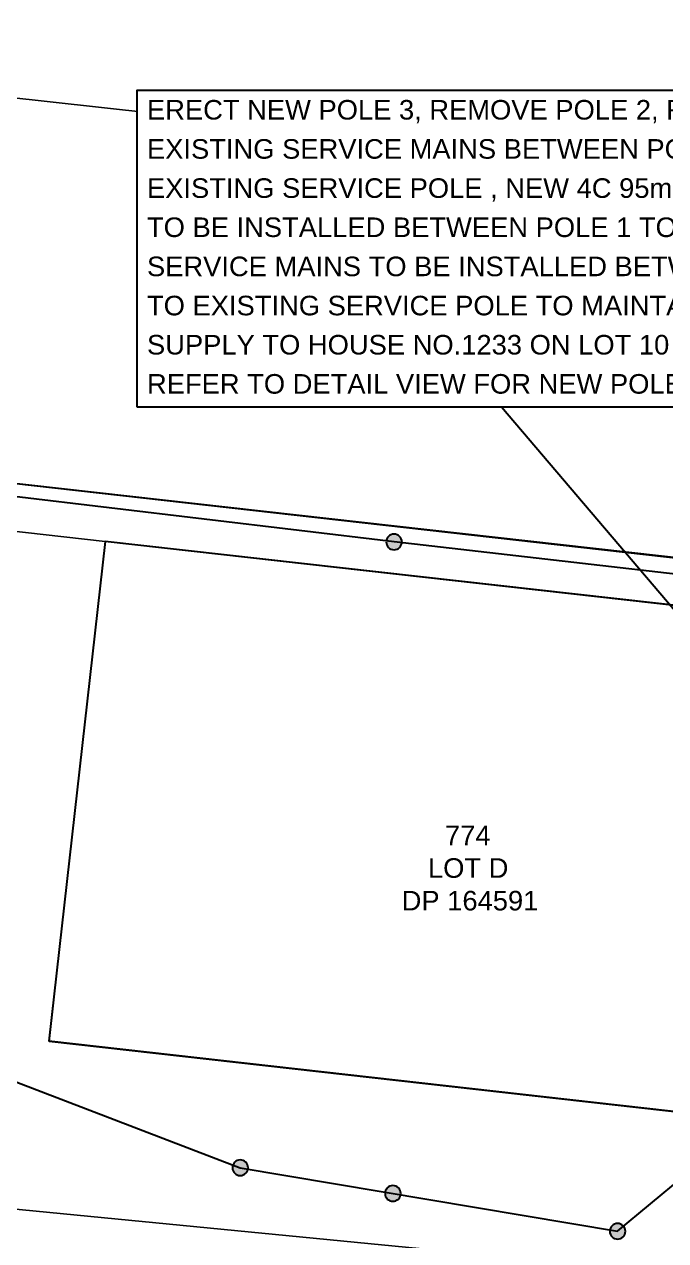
# Model space of a CAD drawing. Header units: metres. Extents: x 315515 to 317824, y 6273486 to 6276226.
# Drawn here: x 316389.9 to 316471.9, y 6275233.8 to 6275389.1 of the extents above; entities that cross this region are included whole.
import ezdxf
from ezdxf.enums import TextEntityAlignment as Align

# ---------------------------------------------------------------- set-up
doc = ezdxf.new("R2010")
doc.units = ezdxf.units.M
doc.layers.get('0').update_dxf_attribs({"color": 6})
for name, color, linetype in [('_User Miscellaneous1', 7, 'Continuous'), ('_User Miscellaneous11', 7, 'Continuous'), ('_User_LV_Exist', 7, 'Continuous'), ('DP164591', 5, 'Continuous'), ('Services_SP_EXT', 7, 'Continuous'), ('SupportsOH_SP_TR_HV_LV_SL_EXT', 7, 'Continuous')]:
    doc.layers.add(name, color=color, linetype=linetype)
doc.layers.add('Cadastre Land Parcels_SP_EXT', color=7, linetype='Continuous', lineweight=5)
doc.styles.add('iecISOCP', font='isocp.shx')
doc.styles.add('POLE_LABEL', font='arial.ttf')
doc.styles.get("Standard").update_dxf_attribs({"font": 'arial.ttf'})
doc.dimstyles.new('Leader', dxfattribs={"dimtxt": 2.5, "dimasz": 2.5, "dimexe": 1.25, "dimexo": 0, "dimgap": -1.5, "dimtad": 0, "dimtih": 1, "dimtoh": 1, "dimdec": 1, "dimtxsty": 'iecISOCP', "dimcen": 2.5, "dimadec": 0, "dimazin": 0, "dimtfac": 1, "dimtdec": 1, "dimtmove": 0, "dimatfit": 3, "dimfxl": 1, "dimtolj": 1, "dimarcsym": 0})

# ---------------------------------------------------------------- blocks, each defined once
blk = doc.blocks.new('POLE_EXT')
blk.add_hatch(color=256).paths.add_polyline_path([(-1, 0, 1), (1, 0, 1)])
blk.add_lwpolyline([(-1, 0, 1), (1, 0, 1)], format="xyb", close=True)
for tag, height, flags, p in [('pNumber', 2.5, 8, (-17.84, 2.07)), ('OWNED_BY', 0.2, 9, (1.35, -0.4)), ('SPECIAL_USE', 0.2, 9, (1.35, -0.8)), ('STATE', 0.2, 9, (1.35, -1)), ('cLV', 0.2, 9, (1.35, -1.4)), ('hDepth', 0.2, 9, (1.35, -1.6)), ('PARENT', 0.2, 9, (1.35, -0.6)), ('USAGE', 0.2, 9, (1.35, -1.2)), ('hDia', 0.2, 9, (1.35, -1.8)), ('cHV', 0.2, 9, (1.35, -2)), ('LBRACKET', 0.2, 9, (1.35, -2.2)), ('LExisting', 0.2, 9, (1.35, -2.4)), ('LANTNUMBER', 0.2, 9, (1.35, -2.6)), ('LOther', 0.2, 9, (1.35, -2.8)), ('LRemove', 0.2, 9, (1.35, -3)), ('LEGEND', 0.2, 9, (1.35, -3.2)), ('cLinedev', 0.2, 9, (1.35, -3.4)), ('pExisting', 0.2, 9, (1.35, -3.8)), ('pFooting', 0.2, 9, (1.35, -4.4)), ('pNew', 0.2, 9, (1.35, -4.6)), ('LOCATION', 0.2, 9, (1.35, -3.6)), ('PFNUMBER', 0.2, 9, (1.35, -4)), ('NEWPFNUMBER', 0.2, 9, (1.35, -4.2)), ('pRelocate', 0.2, 9, (1.35, -5)), ('pRemove', 0.2, 9, (1.35, -5.2)), ('pReplace', 0.2, 9, (1.35, -5.4)), ('pStay', 0.2, 9, (1.35, -5.6)), ('pType', 0.2, 9, (1.35, -5.8)), ('cspan', 0.2, 9, (1.35, -6)), ('STREETNAME', 0.2, 9, (1.35, -6.2)), ('SUBURB', 0.2, 9, (1.35, -6.4)), ('OPERATED_BY', 0.2, 9, (1.36, -7.01)), ('NOTES', 0.2, 9, (1.35, -6.6)), ('MAINTAINED_BY', 0.2, 9, (1.36, -6.81))]:
    blk.add_attdef(tag, text='', height=height, dxfattribs=dict(flags=flags)).set_placement(p, align=Align.MIDDLE_LEFT)
at = {"style": 'POLE_LABEL'}
for tag, height, flags, p in [('ASSET_NUM', 2.5, 8, (2, 2)), ('STRUCTURE_PLANT_NUMBER', 0.2, 9, (1.35, 0.03)), ('STREET_CODE', 0.2, 9, (1.35, -0.2))]:
    blk.add_attdef(tag, text='', height=height, dxfattribs=dict(at, flags=flags)).set_placement(p, align=Align.MIDDLE_LEFT)
at = {"flags": 1}
blk.add_attdef('Z', (1.35, -7.33), '', height=0.2, dxfattribs=at)
blk = doc.blocks.new('A$C509F0ABC')
at = {"layer": 'DP164591'}
for p, q in [((0, 164.75), (129.32, 150.23)), ((15.17, 156.91), (8, 93.09)), ((128.02, 144.24), (15.17, 156.91)), ((119.21, 80.58), (8, 93.09))]:
    blk.add_line(p, q, dxfattribs=at)

msp = doc.modelspace()

# ---------------------------------------------------------------- linework, layer by layer
at = {"layer": '_User_LV_Exist'}
for points in [[(316516.75, 6275314.807), (316498.668, 6275315.971), (316437.166, 6275323.003), (316376.445, 6275330.258), (316315.501, 6275336.956), (316256.12, 6275343.653), (316190.488, 6275351.02), (316187.363, 6275350.573)], [(316293.664, 6275276.05), (316302.493, 6275272.84), (316375.37, 6275259.195), (316417.51, 6275243.074), (316465.745, 6275234.956), (316507.928, 6275269.882)]]:
    msp.add_lwpolyline(points, dxfattribs=at)
at = {"layer": 'Cadastre Land Parcels_SP_EXT', "linetype": 'Continuous'}
for points in [[(316112.573, 6275466.139), (316023.192, 6275478.678), (315989.58, 6275237.222), (316088.472, 6275224.093), (316097.511, 6275294.856), (316190.17, 6275283.012), (316197.267, 6275345.973), (316400.227, 6275323.076), (316507.545, 6275311.015), (316508.632, 6275316.942), (316133.549, 6275359.223), (316098.195, 6275363.209), (316104.887, 6275411.054), (316112.573, 6275466.139)], [(316534.146, 6275412.85), (316441.607, 6275419.788), (316359.95, 6275419.171), (316345.796, 6275417.153), (316334.541, 6275431.573), (316331.401, 6275435.537), (316112.573, 6275466.139), (316104.887, 6275411.054), (316132.606, 6275407.995), (316520.596, 6275365.174), (316534.146, 6275412.85)], [(316520.596, 6275365.174), (316132.606, 6275407.995), (316104.887, 6275411.054), (316098.195, 6275363.209), (316133.549, 6275359.223), (316508.632, 6275316.942), (316510.189, 6275325.166), (316517.595, 6275354.619), (316520.596, 6275365.174)], [(316499.532, 6275247.24), (316393.069, 6275259.206), (316400.227, 6275323.076), (316197.267, 6275345.973), (316190.17, 6275283.012), (316187.288, 6275257.393), (316498.492, 6275227.103), (316498.766, 6275234.034), (316499.532, 6275247.24)], [(316507.545, 6275311.015), (316400.227, 6275323.076), (316393.069, 6275259.206), (316499.532, 6275247.24), (316500.674, 6275264.39), (316504.479, 6275294.982), (316507.545, 6275311.015)], [(316190.17, 6275283.012), (316097.511, 6275294.856), (316088.472, 6275224.093), (316131.231, 6275218.373), (316272.089, 6275199.696), (316496.771, 6275169.855), (316498.492, 6275227.103), (316187.288, 6275257.393), (316190.17, 6275283.012)]]:
    msp.add_lwpolyline(points, close=True, dxfattribs=at)
at = {"layer": 'Services_SP_EXT'}
for points in [[(316516.75, 6275314.807), (316498.668, 6275315.971), (316437.166, 6275323.003), (316376.445, 6275330.258), (316315.501, 6275336.956), (316256.12, 6275343.653), (316190.488, 6275351.02), (316187.363, 6275350.573)], [(316293.664, 6275276.05), (316302.493, 6275272.84), (316375.37, 6275259.195), (316417.51, 6275243.074), (316465.745, 6275234.956), (316507.928, 6275269.882)]]:
    msp.add_lwpolyline(points, dxfattribs=at)

# ---------------------------------------------------------------- block references
at = {"layer": '_User Miscellaneous11'}
msp.add_blockref('A$C509F0ABC', (316385.058, 6275166.165), dxfattribs=at)
at = {"layer": 'SupportsOH_SP_TR_HV_LV_SL_EXT'}
for p in [(316437.166, 6275323.003), (316417.51, 6275243.074), (316437.018, 6275239.791), (316465.745, 6275234.956)]:
    msp.add_blockref('POLE_EXT', p, dxfattribs=at)

# ---------------------------------------------------------------- texts
at = {"layer": '_User Miscellaneous1', "insert": (316437.029, 6275286.775), "char_height": 2.5, "width": 18.79588, "attachment_point": 1}
msp.add_mtext('\\pi6.6515;774\\P\\pi4.4764;LOT D      \\P\\pi1.1152;DP 164591          ', dxfattribs=at)

# ---------------------------------------------------------------- leaders
at = {"layer": '_User Miscellaneous1'}
msp.add_leader([(316504.729, 6275276.967), (316450.906, 6275340.237)], dimstyle='Leader', override={"dimasz": 4, "dimgap": 0.625, "dimtad": 0}, dxfattribs=at)

# ---------------------------------------------------------------- next in the draw order: texts
at = {"layer": '_User Miscellaneous1', "insert": (316405.592, 6275379.449), "char_height": 2.5, "width": 94.18396, "attachment_point": 1, "line_spacing_factor": 1.2, "bg_fill": 3, "box_fill_scale": 1.5, "bg_fill_color": 256, "bg_fill_transparency": 0}
msp.add_mtext('ERECT NEW POLE 3, REMOVE POLE 2, REMOVE EXISTING SERVICE MAINS BETWEEN POLE 1, POLE 2 & EXISTING SERVICE POLE , NEW 4C 95mm{\\fISOCPEUR|b0|i0|c0|p34;²} ABC MAINS TO BE INSTALLED BETWEEN POLE 1 TO POLE 3 & NEW SERVICE MAINS TO BE INSTALLED BETWEEN POLE 3  TO EXISTING SERVICE POLE TO MAINTAIN EXISTING SUPPLY TO HOUSE NO.1233 ON LOT 10 DP 38892. REFER TO DETAIL VIEW FOR NEW POLE 3 LOCATION.', dxfattribs=at)

# ---------------------------------------------------------------- next in the draw order: linework, layer by layer
at = {"layer": '_User Miscellaneous1'}
msp.add_lwpolyline([(316404.342, 6275340.237), (316404.342, 6275380.699), (316500.072, 6275380.699), (316500.072, 6275340.237)], close=True, dxfattribs=at)

doc.saveas('drawing.dxf')
